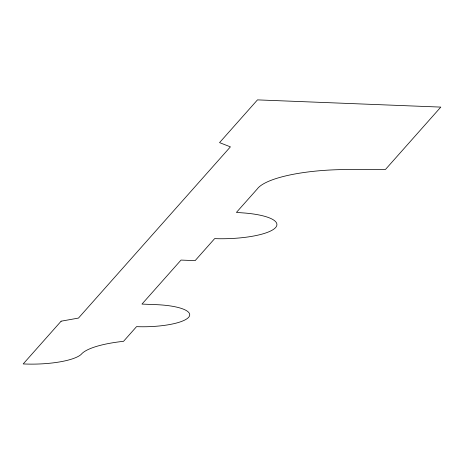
<?xml version="1.0" encoding="UTF-8"?>
<svg xmlns="http://www.w3.org/2000/svg" width="464" height="464" viewBox="0 0 464 464"><rect width="100%" height="100%" fill="white"/><g stroke="black" fill="none" stroke-linecap="round" stroke-linejoin="round"><path stroke-width="0.7" d="M61.126 321.187L23.2 363.933A47.699 12.186 -1.2 0 0 81.194 354.374A64.89 16.576 -1.2 0 1 123.534 341.318L136.549 326.644A43.425 11.095 -1.2 0 0 188.616 317.312A43.425 11.095 -1.2 0 0 156.072 304.645L141.972 304.088L181.018 260.078L195.124 260.635L214.646 238.629A51.4 13.131 -1.2 0 0 274.607 228.514A51.4 13.131 -1.2 0 0 244.969 213.046L236.42 212.413L257.184 189.063A85.289 21.785 -1.2 0 1 346.608 169.557L385.485 169.447L440.8 107.103L257.479 99.882L219.553 142.628L230.399 146.856L78.486 318.072L61.126 321.187"/></g></svg>
